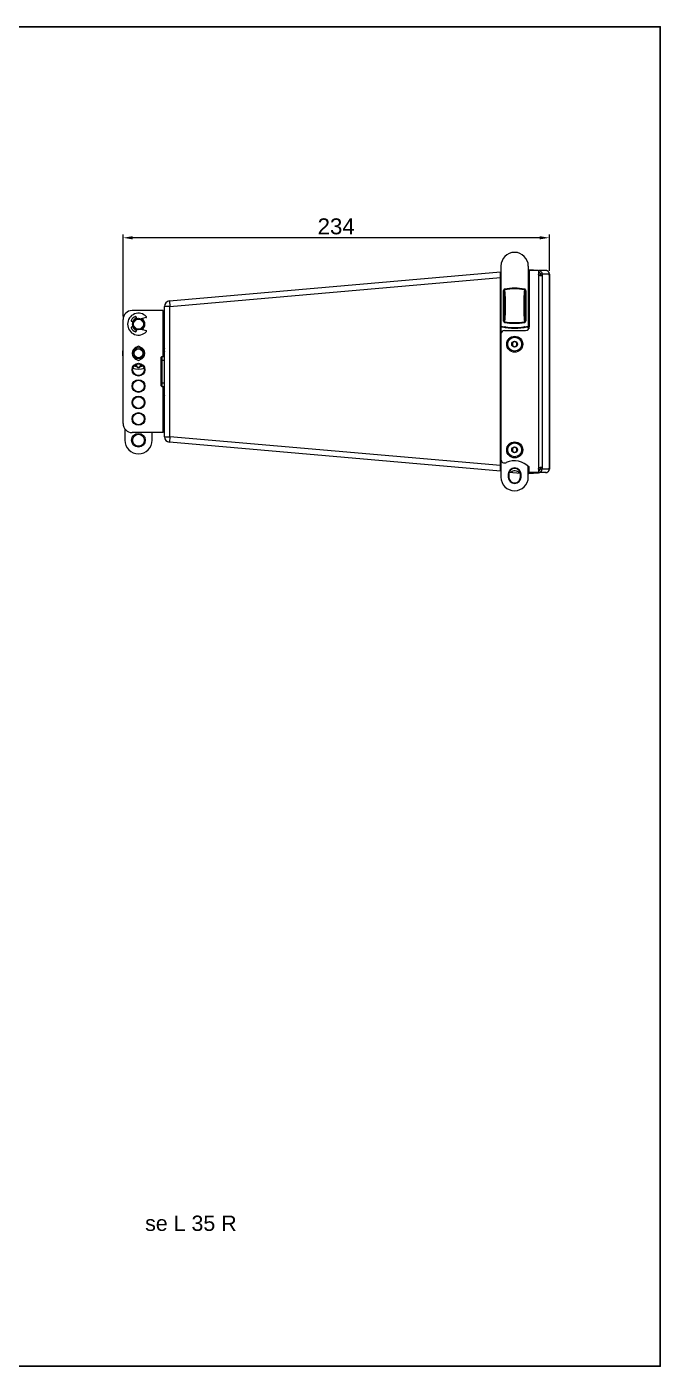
# Model space of a CAD drawing. Header units: millimetres. Extents: x 0 to 1040, y 0 to 735.
# Drawn here: x 692 to 1040, y 0 to 735 of the extents above; entities that cross this region are included whole.
import ezdxf

# ---------------------------------------------------------------- set-up
doc = ezdxf.new("R2010")
doc.units = ezdxf.units.MM
doc.header["$LTSCALE"] = 0.1
doc.layers.get('0').update_dxf_attribs({"lineweight": 13})
doc.layers.get('Defpoints').update_dxf_attribs({"lineweight": 9})
doc.layers.add('图框', color=7, linetype='Continuous')
doc.layers.add('标注', color=251, linetype='Continuous', lineweight=9)
doc.styles.get("Standard").update_dxf_attribs({"font": 'arial.ttf'})
doc.dimstyles.new('STANDARD 3.5', dxfattribs={"dimscale": 3.5, "dimtxt": 2.5, "dimasz": 1.5, "dimexe": 0.5, "dimexo": 0.5, "dimgap": 0.5, "dimtad": 1, "dimtoh": 1, "dimdec": 1, "dimzin": 9, "dimdsep": 46, "dimtxsty": 'Standard', "dimcen": 0, "dimclrd": 256, "dimclre": 256, "dimclrt": 256, "dimadec": 0, "dimazin": 0, "dimtp": 0.01, "dimtm": 0.01, "dimtfac": 1, "dimtdec": 1, "dimtofl": 0, "dimtmove": 0, "dimatfit": 3, "dimfxl": 1, "dimtolj": 1, "dimtzin": 4, "dimlwd": -1, "dimlwe": -1, "dimarcsym": 0})

# ---------------------------------------------------------------- blocks, each defined once
blk = doc.blocks.new('*D13')
at = {"layer": 'Defpoints', "color": 0, "transparency": 16777216}
for p in [(744.64, 619.28), (978.64, 599.38), (744.64, 574.38)]:
    blk.add_point(p, dxfattribs=at)
at = {"layer": '标注', "transparency": 16777216}
for p, q in [((744.64, 576.13), (744.64, 621.03)), ((973.39, 619.28), (749.89, 619.28)), ((978.64, 601.13), (978.64, 621.03))]:
    blk.add_line(p, q, dxfattribs=at)
for points in [[(749.89, 620.16), (749.89, 618.41), (744.64, 619.28)], [(973.39, 620.16), (973.39, 618.41), (978.64, 619.28)]]:
    blk.add_solid(points, dxfattribs=at)
at = {"layer": '标注', "transparency": 16777216, "insert": (861.64, 625.5), "char_height": 8.75, "attachment_point": 5}
blk.add_mtext('\\A1;234', dxfattribs=at)
blk = doc.blocks.new('A4-H')
at = {"layer": '图框'}
blk.add_lwpolyline([(0, 210.02), (297, 210.02), (297, 0), (0, 0)], close=True, dxfattribs=at)

msp = doc.modelspace()

# ---------------------------------------------------------------- linework, layer by layer
at = {"lineweight": 9}
for p, q in [((952.09, 603.78), (952.09, 497.68)), ((967.09, 603.78), (967.09, 569.04)), ((770.08, 584.63), (951.84, 600.53)), ((770.34, 581.64), (951.84, 597.52)), ((951.84, 491.23), (951.84, 600.53)), ((951.84, 600.33), (952.09, 600.35)), ((967.09, 601.66), (967.34, 601.68)), ((967.34, 601.88), (967.34, 569.37)), ((967.34, 601.88), (972.64, 601.42)), ((967.64, 601.38), (967.64, 570.38)), ((972.64, 601.38), (967.64, 601.38)), ((970.56, 601.6), (970.56, 601.38)), ((972.64, 601.42), (972.64, 490.38)), ((976.64, 601.38), (973.11, 601.38)), ((978.64, 599.38), (973.63, 599.38)), ((974.63, 599.38), (974.63, 492.38)), ((978.58, 599.38), (978.58, 492.38)), ((978.64, 599.23), (978.64, 492.38)), ((953.33, 589.81), (953.33, 574.15)), ((953.33, 589.81), (953.83, 589.81)), ((953.83, 589.81), (953.83, 574.15)), ((954.15, 591.12), (954.22, 590.75)), ((965.03, 591.12), (964.97, 590.75)), ((965.35, 574.15), (965.35, 589.81)), ((965.85, 589.81), (965.35, 589.81)), ((965.85, 574.15), (965.85, 589.81)), ((770.34, 581.64), (767.34, 581.64)), ((767.34, 510.12), (767.34, 581.64)), ((770.08, 584.63), (770.34, 581.64)), ((770.34, 510.12), (770.34, 581.64)), ((744.64, 517.38), (744.64, 574.38)), ((749.27, 573.48), (750.11, 573.14)), ((766.64, 579.38), (749.64, 579.38)), ((752.15, 575.01), (751.88, 575.88)), ((757.41, 575.45), (754.63, 574.71)), ((766.64, 554.13), (766.64, 579.38)), ((767.34, 577.88), (766.64, 577.88)), ((953.33, 574.15), (953.83, 574.15)), ((965.85, 574.15), (965.35, 574.15)), ((750.11, 570.62), (749.27, 570.28)), ((751.88, 567.88), (752.15, 568.75)), ((754.62, 569.05), (757.41, 568.31)), ((766.64, 573.08), (767.34, 573.08)), ((767.34, 570.88), (766.64, 570.88)), ((954.09, 568.38), (965.64, 568.38)), ((954.15, 572.84), (954.22, 573.21)), ((965.03, 572.84), (964.97, 573.21)), ((767.34, 564.71), (766.64, 564.71)), ((766.64, 560.78), (766.84, 560.78)), ((766.84, 560.98), (766.84, 554.13)), ((766.84, 559.41), (767.34, 559.41)), ((767.34, 561.28), (767.14, 561.28)), ((767.14, 561.28), (767.14, 557.6)), ((767.14, 559.86), (767.34, 559.86)), ((959.59, 562.32), (958.34, 561.6)), ((958.34, 561.6), (958.34, 560.16)), ((958.34, 560.16), (959.59, 559.44)), ((960.84, 561.6), (959.59, 562.32)), ((959.59, 559.44), (960.84, 560.16)), ((960.84, 560.16), (960.84, 561.6)), ((765.34, 553.53), (765.94, 554.13)), ((765.34, 553.53), (765.34, 538.23)), ((765.34, 552.13), (767.34, 552.13)), ((765.94, 554.13), (767.34, 554.13)), ((765.94, 554.13), (765.94, 537.63)), ((766.64, 555.98), (766.84, 555.98)), ((766.84, 557.6), (767.14, 557.6)), ((766.85, 554.4), (766.9, 554.66)), ((766.86, 554.47), (766.85, 554.4)), ((766.85, 554.13), (766.85, 554.4)), ((766.86, 554.51), (766.86, 554.47)), ((751.82, 548.98), (752.01, 549.06)), ((751.97, 548.73), (752.13, 548.84)), ((754.31, 548.73), (754.15, 548.84)), ((754.46, 548.98), (754.28, 549.06)), ((765.34, 539.63), (767.34, 539.63)), ((765.34, 538.23), (765.94, 537.63)), ((765.94, 537.63), (767.34, 537.63)), ((766.64, 512.38), (766.64, 537.63)), ((766.84, 534.91), (766.84, 537.63)), ((766.85, 534.85), (766.85, 537.63)), ((766.64, 535.78), (766.84, 535.78)), ((766.64, 530.98), (767.34, 530.98)), ((766.84, 534.91), (766.85, 534.85)), ((766.85, 534.85), (767.34, 532.68)), ((745.64, 514.38), (745.64, 508.18)), ((766.64, 512.38), (749.64, 512.38)), ((760.64, 508.18), (760.64, 512.38)), ((767.34, 510.12), (770.34, 510.12)), ((770.34, 510.12), (770.08, 507.13)), ((951.84, 494.24), (770.34, 510.12)), ((951.84, 491.23), (770.08, 507.13)), ((959.59, 504.32), (958.34, 503.6)), ((958.34, 503.6), (958.34, 502.16)), ((958.34, 502.16), (959.59, 501.44)), ((960.84, 503.6), (959.59, 504.32)), ((959.59, 501.44), (960.84, 502.16)), ((960.84, 502.16), (960.84, 503.6)), ((952.09, 497.66), (952.09, 487.98)), ((967.09, 487.98), (967.09, 493.81)), ((967.34, 493.59), (967.34, 489.88)), ((967.64, 490.38), (967.64, 493.32)), ((952.09, 491.41), (951.84, 491.43)), ((956.09, 489.48), (956.09, 487.98)), ((956.09, 489.48), (956.39, 489.48)), ((956.09, 487.98), (956.39, 487.98)), ((956.39, 489.48), (956.39, 487.98)), ((962.73, 489.98), (956.59, 490.52)), ((962.79, 487.98), (962.79, 489.48)), ((963.09, 489.48), (962.79, 489.48)), ((963.09, 487.98), (962.79, 487.98)), ((963.09, 487.98), (963.09, 489.48)), ((967.34, 490.08), (967.09, 490.1)), ((967.34, 489.88), (972.64, 490.34)), ((972.64, 490.38), (967.64, 490.38)), ((970.56, 490.38), (970.56, 490.16)), ((976.64, 490.38), (973.11, 490.38)), ((978.64, 492.38), (973.63, 492.38))]:
    msp.add_line(p, q, dxfattribs=at)
for centre, radius in [((753.14, 571.88), 3.2), ((753.14, 571.88), 2.7), ((753.14, 555.88), 3.1), ((959.64, 560.88), 4.4), ((959.59, 560.88), 3.8), ((959.59, 560.88), 1.6), ((753.14, 555.88), 2.4), ((753.14, 546.88), 3.5), ((753.14, 546.88), 3.2), ((753.14, 537.88), 3.5), ((753.14, 537.88), 3.2), ((753.14, 528.88), 3.5), ((753.14, 528.88), 3.2), ((753.14, 519.88), 3.5), ((753.14, 519.88), 3.2), ((753.14, 508.18), 3.75), ((753.14, 508.18), 3.25), ((959.64, 502.88), 4.4), ((959.59, 502.88), 3.8), ((959.59, 502.88), 1.6)]:
    msp.add_circle(centre, radius, dxfattribs=at)
for centre, radius, start, end in [((959.59, 603.78), 7.5, 0, 180), ((973.76, 599.74), 1.25, 229.6999, 231.45536), ((976.59, 599.39), 1.99, 78.09974, 89.95967), ((976.64, 599.38), 2, 359.99994, 90), ((976.59, 599.4), 1.98, 69.62691, 78.11386), ((976.59, 599.39), 1.99, 54.4859, 69.57361), ((976.6, 599.4), 1.98, 53.27779, 54.45577), ((976.58, 599.38), 2, 359.95751, 53.23606), ((959.59, 560.12), 31.47, 80.045, 99.95499), ((959.59, 561.08), 30.16, 79.72966, 100.27034), ((770.34, 581.64), 3, 95, 180), ((749.64, 574.38), 5, 90, 180), ((753.14, 571.88), 6, 42.65895, 317.34105), ((749.39, 573.76), 0.3, 153.40396, 247.5), ((753.14, 571.88), 4.5, 111.59604, 153.40396), ((753.14, 571.88), 3.5, 107.50091, 157.50843), ((751.6, 575.79), 0.3, 17.5, 111.59604), ((752.44, 575.1), 0.3, 197.5, 216.63485), ((753.14, 571.88), 3.5, 302.70647, 57.29212), ((757.33, 575.74), 0.3, 285, 42.65895), ((749.39, 570), 0.3, 112.5, 206.59604), ((753.14, 571.88), 4.5, 206.59604, 248.40396), ((753.14, 571.88), 3.5, 202.49145, 252.49911), ((749.99, 572.86), 0.3, 48.55793, 67.5), ((749.99, 570.9), 0.3, 292.5, 310.43582), ((751.6, 567.98), 0.3, 248.40396, 342.5), ((752.44, 568.66), 0.3, 144.20428, 162.5), ((757.33, 568.02), 0.3, 317.34105, 75), ((959.59, 602.98), 33, 256.86344, 283.13656), ((952.59, 569.92), 0.5, 78.01151, 180), ((954.09, 566.38), 2, 90, 180), ((959.59, 602.88), 33.2, 258.01151, 281.98849), ((954.39, 569.58), 0.8, 81.15012, 127.58608), ((959.59, 603.84), 31.47, 260.045, 279.95499), ((959.59, 602.88), 30.16, 259.72966, 280.27034), ((964.79, 569.58), 0.8, 52.41392, 98.84988), ((965.64, 570.38), 2, 270, 0), ((966.59, 569.92), 0.5, 0, 101.98849), ((753.14, 555.88), 3.5, 106.74582, 253.25167), ((753.14, 555.88), 3.2, 111.39656, 248.60545), ((753.14, 558.58), 1.2, 7.80503, 172.19497), ((753.14, 555.88), 3.5, 286.74582, 73.25167), ((753.14, 555.88), 3.2, 291.39656, 68.60545), ((767.14, 560.98), 0.3, 90, 180), ((753.14, 555.88), 8.75, 167.03444, 192.96556), ((753.14, 553.18), 1.2, 187.80503, 352.19497), ((1155.53, 520.41), 390.16, 174.53091, 174.98548), ((935.67, 524.51), 171.45, 169.05488, 169.8724), ((1026.26, 507.12), 263.99, 168.75126, 168.97588), ((753.14, 555.88), 8.75, 249.35237, 290.64763), ((753.14, 555.88), 7.25, 251.06987, 260.70284), ((753.14, 555.88), 7.03, 251.89155, 259.19265), ((752.92, 549.56), 1.24, 172.73496, 181.17371), ((752.91, 549.56), 1.23, 172.39649, 172.72925), ((753.14, 549.58), 1.45, 204.6362, 216.1209), ((753.14, 549.58), 1.25, 168.93603, 11.03348), ((753.14, 555.88), 7.25, 279.29717, 288.93013), ((753.14, 549.58), 1.45, 323.87911, 335.3638), ((753.14, 555.88), 7.03, 280.80735, 288.11099), ((753.38, 549.56), 1.23, 7.25776, 7.5938), ((753.36, 549.56), 1.24, 358.84088, 7.23789), ((749.64, 517.38), 5, 180, 270), ((753.14, 508.18), 7.5, 180, 360), ((770.34, 510.12), 3, 180, 265), ((954.09, 497.68), 2, 180, 294.78603), ((959.54, 485.88), 11, 42.57743, 114.78603), ((959.59, 489.48), 3.5, 0, 180), ((959.59, 489.48), 3.2, 0, 180), ((959.59, 487.98), 7.5, 180, 0), ((959.59, 487.98), 3.5, 180, 0), ((959.59, 487.98), 3.2, 180, 0), ((959.64, 488.43), 3, 32.24343, 137.75657), ((976.59, 492.37), 1.99, 270.04033, 281.90026), ((976.64, 492.38), 2, 270, 0), ((976.59, 492.36), 1.98, 281.88614, 290.37309), ((976.59, 492.37), 1.99, 290.42639, 305.5141), ((976.6, 492.36), 1.98, 305.54423, 306.72221), ((976.58, 492.38), 2, 306.76394, 0.04249)]:
    msp.add_arc(centre, radius, start, end, dxfattribs=at)
for points, knots in [([(972.64, 601.38), (972.9, 601.38), (973.42, 601.28), (974.08, 600.83), (974.52, 600.17), (974.63, 599.64), (974.63, 599.38)], [0, 0, 0, 0, 0.249396, 0.499103, 0.749335, 1, 1, 1, 1]), ([(972.64, 600.38), (972.82, 600.38), (973.19, 600.28), (973.44, 599.99), (973.53, 599.83)], [0, 0, 0, 0, 0.499398, 1, 1, 1, 1]), ([(972.95, 598.78), (972.86, 598.86), (972.7, 599.03), (972.64, 599.27), (972.64, 599.38)], [0, 0, 0, 0, 0.499803, 1, 1, 1, 1]), ([(973.98, 598.41), (973.85, 598.41), (973.58, 598.45), (973.32, 598.55), (973.19, 598.62)], [0, 0, 0, 0, 0.467321, 1, 1, 1, 1]), ([(973.62, 598.99), (973.62, 598.9), (973.6, 598.73), (973.55, 598.56), (973.5, 598.5)], [0, 0, 0, 0, 0.54708, 1, 1, 1, 1]), ([(973.63, 599.38), (973.63, 599.35), (973.63, 599.22), (973.63, 599.09), (973.62, 598.99)], [0, 0, 0, 0, 0.253276, 1, 1, 1, 1]), ([(974.63, 599.38), (974.63, 599.23), (974.62, 598.98), (974.55, 598.68), (974.41, 598.53), (974.24, 598.43), (974.08, 598.41), (973.98, 598.41)], [0, 0, 0, 0, 0.329612, 0.564977, 0.663882, 0.764988, 1, 1, 1, 1]), ([(978.63, 598.84), (978.62, 598.84), (978.62, 598.86), (978.61, 598.88), (978.61, 598.93), (978.6, 599), (978.59, 599.08), (978.58, 599.21), (978.58, 599.31), (978.58, 599.38)], [0, 0, 0, 0, 0.021513, 0.076781, 0.165847, 0.286881, 0.436292, 0.610132, 1, 1, 1, 1]), ([(978.64, 599.12), (978.64, 599.08), (978.64, 599.01), (978.64, 598.93), (978.64, 598.88), (978.63, 598.86), (978.63, 598.85), (978.63, 598.84), (978.63, 598.84)], [0, 0, 0, 0, 0.417806, 0.732629, 0.845831, 0.928014, 0.978818, 1, 1, 1, 1]), ([(978.64, 599.38), (978.64, 599.36), (978.64, 599.27), (978.64, 599.18), (978.64, 599.12)], [0, 0, 0, 0, 0.259687, 1, 1, 1, 1]), ([(954.15, 591.12), (954.08, 591.1), (953.95, 591.06), (953.77, 590.95), (953.63, 590.8), (953.48, 590.56), (953.36, 590.23), (953.33, 589.95), (953.33, 589.81)], [0, 0, 0, 0, 0.125043, 0.250152, 0.375301, 0.500468, 0.75018, 1, 1, 1, 1]), ([(954.22, 590.75), (954.17, 590.74), (954.08, 590.7), (953.99, 590.59), (953.93, 590.47), (953.89, 590.34), (953.86, 590.21), (953.83, 590.04), (953.83, 589.9), (953.83, 589.81)], [0, 0, 0, 0, 0.128449, 0.255265, 0.380709, 0.505282, 0.629328, 0.753073, 1, 1, 1, 1]), ([(953.83, 574.15), (953.88, 574.71), (953.96, 575.92), (954.04, 577.82), (954.09, 579.86), (954.11, 581.98), (954.09, 584.1), (954.04, 586.15), (953.96, 588.04), (953.88, 589.25), (953.83, 589.81)], [0, 0, 0, 0, 0.108583, 0.231158, 0.363217, 0.500004, 0.636792, 0.768851, 0.891422, 1, 1, 1, 1]), ([(954.22, 573.21), (954.25, 573.5), (954.31, 574.11), (954.41, 575.44), (954.51, 577.25), (954.58, 579.56), (954.61, 581.98), (954.58, 584.4), (954.51, 586.71), (954.41, 588.52), (954.31, 589.85), (954.25, 590.46), (954.22, 590.75)], [0, 0, 0, 0, 0.050017, 0.104963, 0.226971, 0.360588, 0.500003, 0.639418, 0.773035, 0.895038, 0.949982, 1, 1, 1, 1]), ([(964.97, 590.75), (964.94, 590.46), (964.88, 589.85), (964.77, 588.52), (964.67, 586.71), (964.6, 584.4), (964.58, 581.98), (964.6, 579.56), (964.67, 577.25), (964.77, 575.44), (964.88, 574.11), (964.94, 573.5), (964.97, 573.21)], [0, 0, 0, 0, 0.050017, 0.104963, 0.226971, 0.360588, 0.500003, 0.639418, 0.773035, 0.895038, 0.949982, 1, 1, 1, 1]), ([(965.35, 589.81), (965.36, 589.9), (965.35, 590.04), (965.33, 590.21), (965.3, 590.34), (965.26, 590.47), (965.19, 590.59), (965.1, 590.7), (965.02, 590.74), (964.97, 590.75)], [0, 0, 0, 0, 0.247005, 0.370765, 0.494823, 0.619377, 0.744762, 0.871527, 1, 1, 1, 1]), ([(965.85, 589.81), (965.85, 589.95), (965.82, 590.23), (965.71, 590.56), (965.56, 590.8), (965.41, 590.95), (965.24, 591.06), (965.1, 591.1), (965.03, 591.12)], [0, 0, 0, 0, 0.249953, 0.499629, 0.62475, 0.749849, 0.874937, 1, 1, 1, 1]), ([(965.35, 589.81), (965.31, 589.25), (965.23, 588.04), (965.14, 586.15), (965.09, 584.1), (965.08, 581.98), (965.09, 579.86), (965.14, 577.82), (965.23, 575.92), (965.31, 574.71), (965.35, 574.15)], [0, 0, 0, 0, 0.108583, 0.231158, 0.363217, 0.500005, 0.636792, 0.768851, 0.891422, 1, 1, 1, 1]), ([(953.33, 574.15), (953.33, 574.01), (953.36, 573.73), (953.48, 573.4), (953.63, 573.17), (953.77, 573.01), (953.95, 572.9), (954.08, 572.86), (954.15, 572.84)], [0, 0, 0, 0, 0.249953, 0.499629, 0.62475, 0.749849, 0.874937, 1, 1, 1, 1]), ([(953.83, 574.15), (953.83, 574.06), (953.83, 573.92), (953.86, 573.75), (953.89, 573.62), (953.93, 573.49), (953.99, 573.37), (954.08, 573.26), (954.17, 573.22), (954.22, 573.21)], [0, 0, 0, 0, 0.247005, 0.370765, 0.494823, 0.619377, 0.744762, 0.871527, 1, 1, 1, 1]), ([(964.97, 573.21), (965.02, 573.22), (965.1, 573.26), (965.19, 573.37), (965.26, 573.49), (965.3, 573.62), (965.33, 573.75), (965.35, 573.92), (965.36, 574.06), (965.35, 574.15)], [0, 0, 0, 0, 0.128449, 0.255265, 0.380709, 0.505282, 0.629328, 0.753073, 1, 1, 1, 1]), ([(965.03, 572.84), (965.1, 572.86), (965.24, 572.9), (965.41, 573.01), (965.56, 573.17), (965.71, 573.4), (965.82, 573.73), (965.85, 574.01), (965.85, 574.15)], [0, 0, 0, 0, 0.125043, 0.250152, 0.375301, 0.500468, 0.75018, 1, 1, 1, 1]), ([(767.27, 571.25), (767.25, 571.33), (767.17, 571.46), (767.03, 571.65), (766.85, 571.82), (766.71, 571.92), (766.64, 571.97)], [0, 0, 0, 0, 0.235959, 0.47862, 0.732885, 1, 1, 1, 1]), ([(766.84, 559.59), (766.84, 559.62), (766.86, 559.7), (766.93, 559.79), (767.03, 559.85), (767.1, 559.86), (767.14, 559.86)], [0, 0, 0, 0, 0.238739, 0.484225, 0.738946, 1, 1, 1, 1]), ([(751.68, 549.54), (751.68, 549.44), (751.71, 549.25), (751.78, 549.06), (751.82, 548.98)], [0, 0, 0, 0, 0.49714, 1, 1, 1, 1]), ([(751.97, 548.73), (752.03, 548.63), (752.18, 548.44), (752.46, 548.22), (752.79, 548.09), (753.14, 548.04), (753.5, 548.09), (753.82, 548.22), (754.1, 548.44), (754.25, 548.63), (754.31, 548.73)], [0, 0, 0, 0, 0.125332, 0.249999, 0.374751, 0.500102, 0.625461, 0.750186, 0.874763, 1, 1, 1, 1]), ([(754.46, 548.98), (754.5, 549.06), (754.57, 549.25), (754.6, 549.44), (754.6, 549.54)], [0, 0, 0, 0, 0.502733, 1, 1, 1, 1]), ([(972.64, 492.38), (972.64, 492.5), (972.7, 492.73), (972.86, 492.9), (972.95, 492.98)], [0, 0, 0, 0, 0.500197, 1, 1, 1, 1]), ([(973.19, 493.14), (973.24, 493.17), (973.43, 493.25), (973.62, 493.31), (973.77, 493.33)], [0, 0, 0, 0, 0.264096, 1, 1, 1, 1]), ([(973.5, 493.26), (973.55, 493.2), (973.6, 493.03), (973.62, 492.86), (973.62, 492.77)], [0, 0, 0, 0, 0.452919, 1, 1, 1, 1]), ([(973.62, 492.77), (973.62, 492.74), (973.63, 492.61), (973.63, 492.48), (973.63, 492.38)], [0, 0, 0, 0, 0.245035, 1, 1, 1, 1]), ([(973.77, 493.33), (973.79, 493.33), (973.86, 493.34), (973.92, 493.35), (973.98, 493.35)], [0, 0, 0, 0, 0.26, 1, 1, 1, 1]), ([(973.98, 493.35), (974.08, 493.35), (974.24, 493.33), (974.41, 493.23), (974.55, 493.09), (974.62, 492.78), (974.63, 492.53), (974.63, 492.38)], [0, 0, 0, 0, 0.235012, 0.336118, 0.435024, 0.670388, 1, 1, 1, 1]), ([(978.58, 492.38), (978.58, 492.4), (978.58, 492.49), (978.59, 492.58), (978.59, 492.64)], [0, 0, 0, 0, 0.259573, 1, 1, 1, 1]), ([(978.59, 492.64), (978.59, 492.66), (978.6, 492.73), (978.6, 492.8), (978.61, 492.85)], [0, 0, 0, 0, 0.299441, 1, 1, 1, 1]), ([(978.61, 492.85), (978.61, 492.86), (978.61, 492.87), (978.62, 492.9), (978.62, 492.91), (978.63, 492.92), (978.63, 492.92)], [0, 0, 0, 0, 0.419956, 0.726539, 0.918186, 1, 1, 1, 1]), ([(978.63, 492.92), (978.63, 492.92), (978.63, 492.9), (978.64, 492.88), (978.64, 492.83), (978.64, 492.76), (978.64, 492.68), (978.64, 492.55), (978.64, 492.45), (978.64, 492.38)], [0, 0, 0, 0, 0.020588, 0.075058, 0.163619, 0.28448, 0.434073, 0.608431, 1, 1, 1, 1]), ([(972.64, 490.38), (972.9, 490.38), (973.42, 490.48), (974.08, 490.93), (974.52, 491.59), (974.63, 492.12), (974.63, 492.38)], [0, 0, 0, 0, 0.249396, 0.499103, 0.749335, 1, 1, 1, 1]), ([(972.64, 491.38), (972.82, 491.38), (973.19, 491.48), (973.44, 491.77), (973.53, 491.93)], [0, 0, 0, 0, 0.499398, 1, 1, 1, 1])]:
    msp.add_open_spline(points, degree=3, knots=knots, dxfattribs=at)
for points in [[(973.19, 598.62), (973.12, 598.66), (973.05, 598.71), (972.98, 598.76)], [(973.53, 599.83), (973.59, 599.69), (973.63, 599.53), (973.63, 599.38)], [(766.85, 554.4), (766.85, 554.39), (766.84, 554.37), (766.84, 554.35)], [(972.95, 492.98), (973.02, 493.04), (973.11, 493.1), (973.19, 493.14)], [(973.53, 491.93), (973.59, 492.07), (973.63, 492.23), (973.63, 492.38)]]:
    msp.add_open_spline(points, degree=3, dxfattribs=at)

# ---------------------------------------------------------------- block references
at = {"layer": '图框', "xscale": 3.5, "yscale": 3.5, "zscale": 3.5}
msp.add_blockref('A4-H', (0, 0), dxfattribs=at)

# ---------------------------------------------------------------- texts
at = {"layer": '图框', "insert": (781.9, 78.4), "char_height": 8.4, "width": 179.2, "attachment_point": 5}
msp.add_mtext('se L 35 R', dxfattribs=at)

# ---------------------------------------------------------------- dimensions: what is measured, and where the dimension line sits
at = {"layer": '标注'}
dim = msp.add_linear_dim(base=(744.64, 619.28), p1=(978.64, 599.38), p2=(744.64, 574.38), dimstyle='STANDARD 3.5', dxfattribs=at)
dim.commit()
dim.dimension.update_dxf_attribs({"geometry": '*D13', "text_midpoint": (861.64, 625.5)})

doc.saveas('drawing.dxf')
